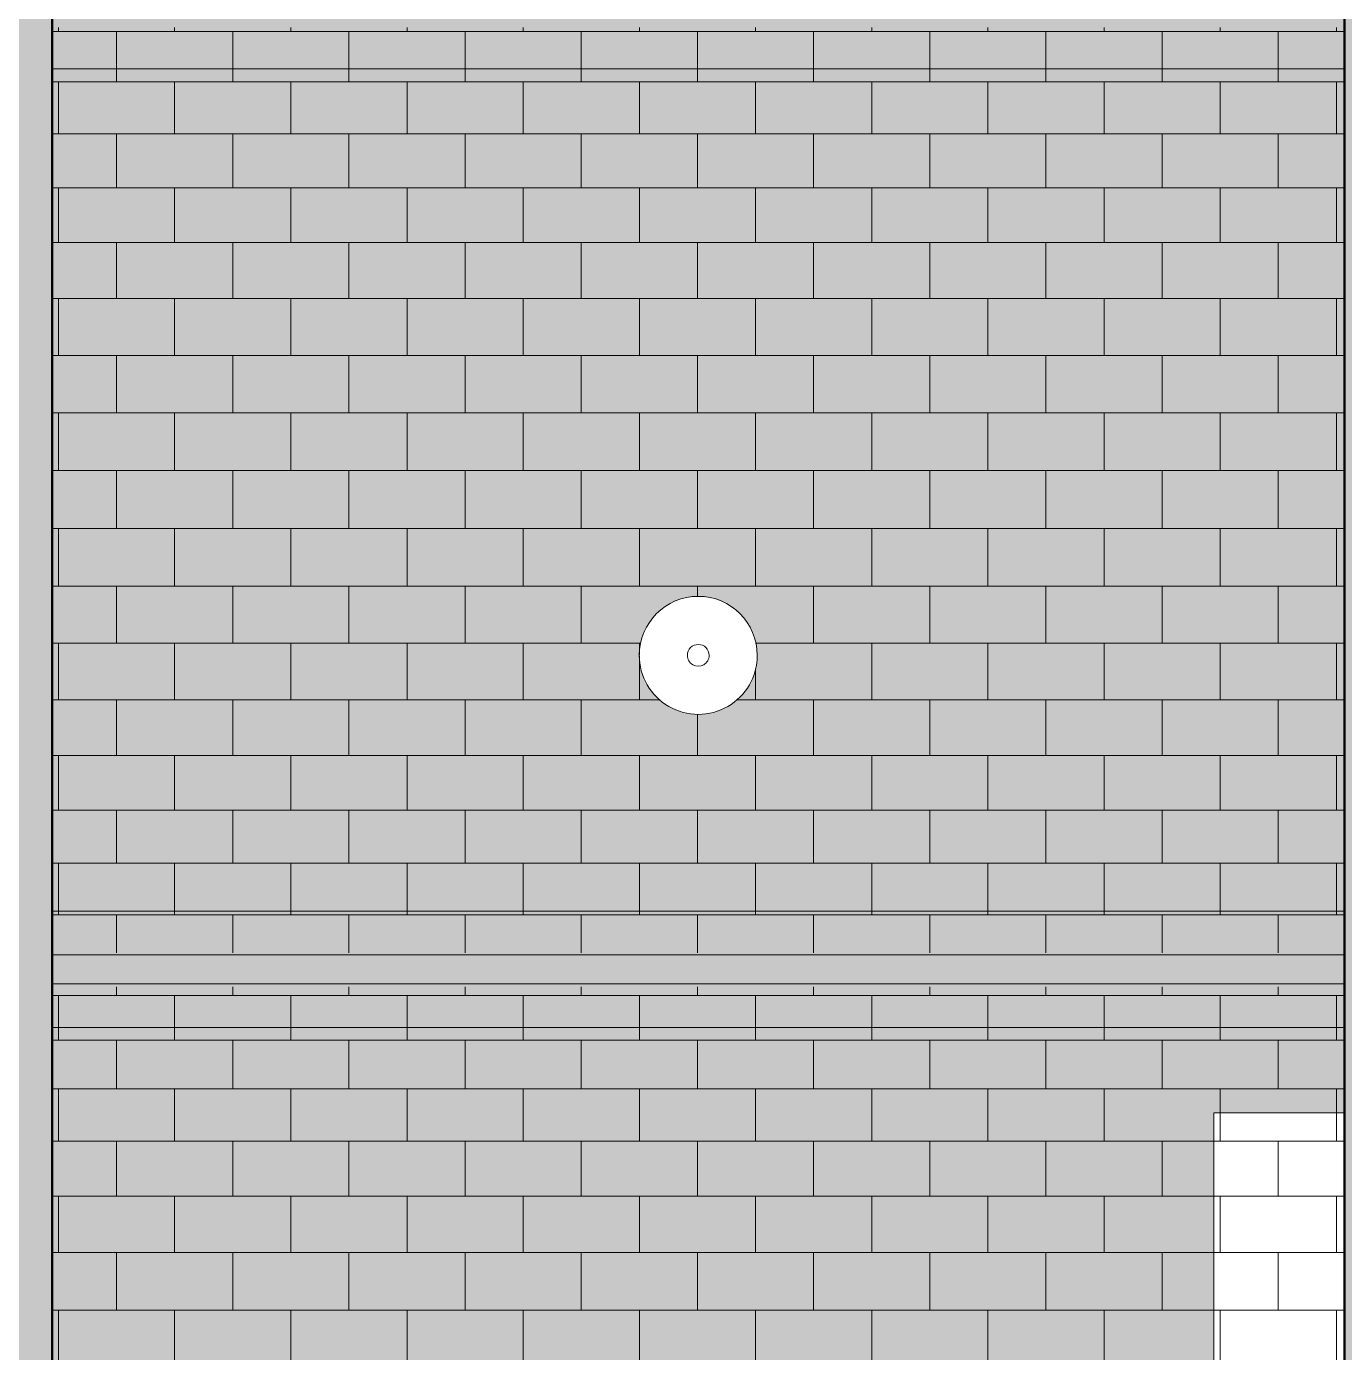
# Model space of a CAD drawing. Header units: inches. Extents: x -956 to 966, y -1111 to 895.
# Drawn here: x -301.7 to -211, y -525.6 to -434.3 of the extents above; entities that cross this region are included whole.
import ezdxf

# ---------------------------------------------------------------- set-up
doc = ezdxf.new("R2010")
doc.units = ezdxf.units.IN
doc.header["$MEASUREMENT"] = 0
for name, color, linetype, lineweight in [('A-CLNG', 13, 'Continuous', 13), ('A-CLNG-PATT', 13, 'Continuous', 13), ('A-GENM', 13, 'Continuous', 13), ('A-WALL-PATT', 111, 'Continuous', 13), ('E-LITE-EQPM', 33, 'Continuous', 9), ('I-WALL', 2, 'Continuous', 13)]:
    doc.layers.add(name, color=color, linetype=linetype, lineweight=lineweight)

# ---------------------------------------------------------------- blocks, each defined once
blk = doc.blocks.new('FP_1_43-7TH FLOOR TELECOM OVERHEAD ROUTING PLAN')
at = {"layer": 'A-CLNG-PATT', "color": 50}
for p, q in [((-299.534, -434.398), (-299.534, -434.657)), ((-291.534, -434.398), (-291.534, -434.657)), ((-283.534, -434.398), (-283.534, -434.657)), ((-275.534, -434.398), (-275.534, -434.657)), ((-267.534, -434.398), (-267.534, -434.657)), ((-259.534, -434.398), (-259.534, -434.657)), ((-251.534, -434.398), (-251.534, -434.657)), ((-243.534, -434.398), (-243.534, -434.657)), ((-235.534, -434.398), (-235.534, -434.657)), ((-227.534, -434.398), (-227.534, -434.657)), ((-219.534, -434.398), (-219.534, -434.657)), ((-211.534, -434.398), (-211.534, -434.657)), ((-299.977, -434.657), (-210.977, -434.657)), ((-295.534, -434.657), (-295.534, -437.244)), ((-287.534, -434.657), (-287.534, -437.244)), ((-279.534, -434.657), (-279.534, -437.244)), ((-271.534, -434.657), (-271.534, -437.244)), ((-263.534, -434.657), (-263.534, -437.244)), ((-255.534, -434.657), (-255.534, -437.244)), ((-247.534, -434.657), (-247.534, -437.244)), ((-239.534, -434.657), (-239.534, -437.244)), ((-231.534, -434.657), (-231.534, -437.244)), ((-223.534, -434.657), (-223.534, -437.244)), ((-215.534, -434.657), (-215.534, -437.244)), ((-295.534, -437.244), (-295.534, -438.13)), ((-287.534, -437.244), (-287.534, -438.13)), ((-279.534, -437.244), (-279.534, -438.13)), ((-271.534, -437.244), (-271.534, -438.13)), ((-263.534, -437.244), (-263.534, -438.13)), ((-255.534, -437.244), (-255.534, -438.13)), ((-247.534, -437.244), (-247.534, -438.13)), ((-239.534, -437.244), (-239.534, -438.13)), ((-231.534, -437.244), (-231.534, -438.13)), ((-223.534, -437.244), (-223.534, -438.13)), ((-215.534, -437.244), (-215.534, -438.13)), ((-299.977, -438.13), (-210.977, -438.13)), ((-299.534, -438.13), (-299.534, -441.721)), ((-291.534, -438.13), (-291.534, -441.721)), ((-283.534, -438.13), (-283.534, -441.721)), ((-275.534, -438.13), (-275.534, -441.721)), ((-267.534, -438.13), (-267.534, -441.721)), ((-259.534, -438.13), (-259.534, -441.721)), ((-251.534, -438.13), (-251.534, -441.721)), ((-243.534, -438.13), (-243.534, -441.721)), ((-235.534, -438.13), (-235.534, -441.721)), ((-227.534, -438.13), (-227.534, -441.721)), ((-219.534, -438.13), (-219.534, -441.721)), ((-211.534, -438.13), (-211.534, -441.721)), ((-299.977, -441.721), (-210.977, -441.721)), ((-295.534, -441.721), (-295.534, -445.417)), ((-287.534, -441.721), (-287.534, -445.417)), ((-279.534, -441.721), (-279.534, -445.417)), ((-271.534, -441.721), (-271.534, -445.417)), ((-263.534, -441.721), (-263.534, -445.417)), ((-255.534, -441.721), (-255.534, -445.417)), ((-247.534, -441.721), (-247.534, -445.417)), ((-239.534, -441.721), (-239.534, -445.417)), ((-231.534, -441.721), (-231.534, -445.417)), ((-223.534, -441.721), (-223.534, -445.417)), ((-215.534, -441.721), (-215.534, -445.417)), ((-299.977, -445.417), (-210.977, -445.417)), ((-299.534, -445.417), (-299.534, -449.201)), ((-291.534, -445.417), (-291.534, -449.201)), ((-283.534, -445.417), (-283.534, -449.201)), ((-275.534, -445.417), (-275.534, -449.201)), ((-267.534, -445.417), (-267.534, -449.201)), ((-259.534, -445.417), (-259.534, -449.201)), ((-251.534, -445.417), (-251.534, -449.201)), ((-243.534, -445.417), (-243.534, -449.201)), ((-235.534, -445.417), (-235.534, -449.201)), ((-227.534, -445.417), (-227.534, -449.201)), ((-219.534, -445.417), (-219.534, -449.201)), ((-211.534, -445.417), (-211.534, -449.201)), ((-299.977, -449.201), (-210.977, -449.201)), ((-295.534, -449.201), (-295.534, -453.057)), ((-287.534, -449.201), (-287.534, -453.057)), ((-279.534, -449.201), (-279.534, -453.057)), ((-271.534, -449.201), (-271.534, -453.057)), ((-263.534, -449.201), (-263.534, -453.057)), ((-255.534, -449.201), (-255.534, -453.057)), ((-247.534, -449.201), (-247.534, -453.057)), ((-239.534, -449.201), (-239.534, -453.057)), ((-231.534, -449.201), (-231.534, -453.057)), ((-223.534, -449.201), (-223.534, -453.057)), ((-215.534, -449.201), (-215.534, -453.057)), ((-299.977, -453.057), (-210.977, -453.057)), ((-299.534, -453.057), (-299.534, -456.969)), ((-291.534, -453.057), (-291.534, -456.969)), ((-283.534, -453.057), (-283.534, -456.969)), ((-275.534, -453.057), (-275.534, -456.969)), ((-267.534, -453.057), (-267.534, -456.969)), ((-259.534, -453.057), (-259.534, -456.969)), ((-251.534, -453.057), (-251.534, -456.969)), ((-243.534, -453.057), (-243.534, -456.969)), ((-235.534, -453.057), (-235.534, -456.969)), ((-227.534, -453.057), (-227.534, -456.969)), ((-219.534, -453.057), (-219.534, -456.969)), ((-211.534, -453.057), (-211.534, -456.969)), ((-299.977, -456.969), (-210.977, -456.969)), ((-295.534, -456.969), (-295.534, -460.921)), ((-287.534, -456.969), (-287.534, -460.921)), ((-279.534, -456.969), (-279.534, -460.921)), ((-271.534, -456.969), (-271.534, -460.921)), ((-263.534, -456.969), (-263.534, -460.921)), ((-255.534, -456.969), (-255.534, -460.921)), ((-247.534, -456.969), (-247.534, -460.921)), ((-239.534, -456.969), (-239.534, -460.921)), ((-231.534, -456.969), (-231.534, -460.921)), ((-223.534, -456.969), (-223.534, -460.921)), ((-215.534, -456.969), (-215.534, -460.921)), ((-299.977, -460.921), (-210.977, -460.921)), ((-299.534, -460.921), (-299.534, -464.895)), ((-291.534, -460.921), (-291.534, -464.895)), ((-283.534, -460.921), (-283.534, -464.895)), ((-275.534, -460.921), (-275.534, -464.895)), ((-267.534, -460.921), (-267.534, -464.895)), ((-259.534, -460.921), (-259.534, -464.895)), ((-251.534, -460.921), (-251.534, -464.895)), ((-243.534, -460.921), (-243.534, -464.895)), ((-235.534, -460.921), (-235.534, -464.895)), ((-227.534, -460.921), (-227.534, -464.895)), ((-219.534, -460.921), (-219.534, -464.895)), ((-211.534, -460.921), (-211.534, -464.895)), ((-299.977, -464.895), (-210.977, -464.895)), ((-295.534, -464.895), (-295.534, -468.875)), ((-287.534, -464.895), (-287.534, -468.875)), ((-279.534, -464.895), (-279.534, -468.875)), ((-271.534, -464.895), (-271.534, -468.875)), ((-263.534, -464.895), (-263.534, -468.875)), ((-255.534, -464.895), (-255.534, -468.875)), ((-247.534, -464.895), (-247.534, -468.875)), ((-239.534, -464.895), (-239.534, -468.875)), ((-231.534, -464.895), (-231.534, -468.875)), ((-223.534, -464.895), (-223.534, -468.875)), ((-215.534, -464.895), (-215.534, -468.875)), ((-299.977, -468.875), (-210.977, -468.875)), ((-299.534, -468.875), (-299.534, -472.844)), ((-291.534, -468.875), (-291.534, -472.844)), ((-283.534, -468.875), (-283.534, -472.844)), ((-275.534, -468.875), (-275.534, -472.844)), ((-267.534, -468.875), (-267.534, -472.844)), ((-259.534, -468.875), (-259.534, -472.844)), ((-251.534, -468.875), (-251.534, -472.844)), ((-243.534, -468.875), (-243.534, -472.844)), ((-235.534, -468.875), (-235.534, -472.844)), ((-227.534, -468.875), (-227.534, -472.844)), ((-219.534, -468.875), (-219.534, -472.844)), ((-211.534, -468.875), (-211.534, -472.844)), ((-299.977, -472.844), (-210.977, -472.844)), ((-295.534, -472.844), (-295.534, -476.784)), ((-287.534, -472.844), (-287.534, -476.784)), ((-279.534, -472.844), (-279.534, -476.784)), ((-271.534, -472.844), (-271.534, -476.784)), ((-263.534, -472.844), (-263.534, -476.784)), ((-255.534, -472.844), (-255.534, -473.564)), ((-247.534, -472.844), (-247.534, -476.784)), ((-239.534, -472.844), (-239.534, -476.784)), ((-231.534, -472.844), (-231.534, -476.784)), ((-223.534, -472.844), (-223.534, -476.784)), ((-215.534, -472.844), (-215.534, -476.784)), ((-299.977, -476.784), (-259.43, -476.784)), ((-299.534, -476.784), (-299.534, -480.68)), ((-291.534, -476.784), (-291.534, -480.68)), ((-283.534, -476.784), (-283.534, -480.68)), ((-275.534, -476.784), (-275.534, -480.68)), ((-267.534, -476.784), (-267.534, -480.68)), ((-259.534, -476.784), (-259.534, -477.575)), ((-251.525, -476.784), (-210.977, -476.784)), ((-243.534, -476.784), (-243.534, -480.68)), ((-235.534, -476.784), (-235.534, -480.68)), ((-227.534, -476.784), (-227.534, -480.68)), ((-219.534, -476.784), (-219.534, -480.68)), ((-211.534, -476.784), (-211.534, -480.68)), ((-259.534, -477.663), (-259.534, -480.68)), ((-251.534, -478.525), (-251.534, -480.68)), ((-299.977, -480.68), (-258.104, -480.68)), ((-295.534, -480.68), (-295.534, -484.515)), ((-287.534, -480.68), (-287.534, -484.515)), ((-279.534, -480.68), (-279.534, -484.515)), ((-271.534, -480.68), (-271.534, -484.515)), ((-263.534, -480.68), (-263.534, -484.515)), ((-252.85, -480.68), (-210.977, -480.68)), ((-247.534, -480.68), (-247.534, -484.515)), ((-239.534, -480.68), (-239.534, -484.515)), ((-231.534, -480.68), (-231.534, -484.515)), ((-223.534, -480.68), (-223.534, -484.515)), ((-215.534, -480.68), (-215.534, -484.515)), ((-255.534, -481.667), (-255.534, -484.515)), ((-299.977, -484.515), (-210.977, -484.515)), ((-299.534, -484.515), (-299.534, -488.272)), ((-291.534, -484.515), (-291.534, -488.272)), ((-283.534, -484.515), (-283.534, -488.272)), ((-275.534, -484.515), (-275.534, -488.272)), ((-267.534, -484.515), (-267.534, -488.272)), ((-259.534, -484.515), (-259.534, -488.272)), ((-251.534, -484.515), (-251.534, -488.272)), ((-243.534, -484.515), (-243.534, -488.272)), ((-235.534, -484.515), (-235.534, -488.272)), ((-227.534, -484.515), (-227.534, -488.272)), ((-219.534, -484.515), (-219.534, -488.272)), ((-211.534, -484.515), (-211.534, -488.272)), ((-299.977, -488.272), (-210.977, -488.272)), ((-295.534, -488.272), (-295.534, -491.936)), ((-287.534, -488.272), (-287.534, -491.936)), ((-279.534, -488.272), (-279.534, -491.936)), ((-271.534, -488.272), (-271.534, -491.936)), ((-263.534, -488.272), (-263.534, -491.936)), ((-255.534, -488.272), (-255.534, -491.936)), ((-247.534, -488.272), (-247.534, -491.936)), ((-239.534, -488.272), (-239.534, -491.936)), ((-231.534, -488.272), (-231.534, -491.936)), ((-223.534, -488.272), (-223.534, -491.936)), ((-215.534, -488.272), (-215.534, -491.936)), ((-299.977, -491.936), (-210.977, -491.936)), ((-299.534, -491.936), (-299.534, -495.244)), ((-291.534, -491.936), (-291.534, -495.244)), ((-283.534, -491.936), (-283.534, -495.244)), ((-275.534, -491.936), (-275.534, -495.244)), ((-267.534, -491.936), (-267.534, -495.244)), ((-259.534, -491.936), (-259.534, -495.244)), ((-251.534, -491.936), (-251.534, -495.244)), ((-243.534, -491.936), (-243.534, -495.244)), ((-235.534, -491.936), (-235.534, -495.244)), ((-227.534, -491.936), (-227.534, -495.244)), ((-219.534, -491.936), (-219.534, -495.244)), ((-211.534, -491.936), (-211.534, -495.244)), ((-299.977, -495.491), (-210.977, -495.491)), ((-299.534, -495.244), (-299.534, -495.491)), ((-295.534, -495.491), (-295.534, -498.091)), ((-291.534, -495.244), (-291.534, -495.491)), ((-287.534, -495.491), (-287.534, -498.091)), ((-283.534, -495.244), (-283.534, -495.491)), ((-279.534, -495.491), (-279.534, -498.091)), ((-275.534, -495.244), (-275.534, -495.491)), ((-271.534, -495.491), (-271.534, -498.091)), ((-267.534, -495.244), (-267.534, -495.491)), ((-263.534, -495.491), (-263.534, -498.091)), ((-259.534, -495.244), (-259.534, -495.491)), ((-255.534, -495.491), (-255.534, -498.091)), ((-251.534, -495.244), (-251.534, -495.491)), ((-247.534, -495.491), (-247.534, -498.091)), ((-243.534, -495.244), (-243.534, -495.491)), ((-239.534, -495.491), (-239.534, -498.091)), ((-235.534, -495.244), (-235.534, -495.491)), ((-231.534, -495.491), (-231.534, -498.091)), ((-227.534, -495.244), (-227.534, -495.491)), ((-223.534, -495.491), (-223.534, -498.091)), ((-219.534, -495.244), (-219.534, -495.491)), ((-215.534, -495.491), (-215.534, -498.091)), ((-211.534, -495.244), (-211.534, -495.491))]:
    blk.add_line(p, q, dxfattribs=at)
blk = doc.blocks.new('FP_1_44-7TH FLOOR TELECOM OVERHEAD ROUTING PLAN')
at = {"layer": 'A-CLNG-PATT', "color": 50}
for p, q in [((-299.977, -501.039), (-210.977, -501.039)), ((-299.534, -501.039), (-299.534, -502.536)), ((-295.534, -500.449), (-295.534, -501.039)), ((-291.534, -501.039), (-291.534, -502.536)), ((-287.534, -500.449), (-287.534, -501.039)), ((-283.534, -501.039), (-283.534, -502.536)), ((-279.534, -500.449), (-279.534, -501.039)), ((-275.534, -501.039), (-275.534, -502.536)), ((-271.534, -500.449), (-271.534, -501.039)), ((-267.534, -501.039), (-267.534, -502.536)), ((-263.534, -500.449), (-263.534, -501.039)), ((-259.534, -501.039), (-259.534, -502.536)), ((-255.534, -500.449), (-255.534, -501.039)), ((-251.534, -501.039), (-251.534, -502.536)), ((-247.534, -500.449), (-247.534, -501.039)), ((-243.534, -501.039), (-243.534, -502.536)), ((-239.534, -500.449), (-239.534, -501.039)), ((-235.534, -501.039), (-235.534, -502.536)), ((-231.534, -500.449), (-231.534, -501.039)), ((-227.534, -501.039), (-227.534, -502.536)), ((-223.534, -500.449), (-223.534, -501.039)), ((-219.534, -501.039), (-219.534, -502.536)), ((-215.534, -500.449), (-215.534, -501.039)), ((-211.534, -501.039), (-211.534, -502.536)), ((-299.534, -502.536), (-299.534, -503.244)), ((-291.534, -502.536), (-291.534, -503.244)), ((-283.534, -502.536), (-283.534, -503.244)), ((-275.534, -502.536), (-275.534, -503.244)), ((-267.534, -502.536), (-267.534, -503.244)), ((-259.534, -502.536), (-259.534, -503.244)), ((-251.534, -502.536), (-251.534, -503.244)), ((-243.534, -502.536), (-243.534, -503.244)), ((-235.534, -502.536), (-235.534, -503.244)), ((-227.534, -502.536), (-227.534, -503.244)), ((-219.534, -502.536), (-219.534, -503.244)), ((-211.534, -502.536), (-211.534, -503.244)), ((-299.534, -503.244), (-299.534, -504.112)), ((-291.534, -503.244), (-291.534, -504.112)), ((-283.534, -503.244), (-283.534, -504.112)), ((-275.534, -503.244), (-275.534, -504.112)), ((-267.534, -503.244), (-267.534, -504.112)), ((-259.534, -503.244), (-259.534, -504.112)), ((-251.534, -503.244), (-251.534, -504.112)), ((-243.534, -503.244), (-243.534, -504.112)), ((-235.534, -503.244), (-235.534, -504.112)), ((-227.534, -503.244), (-227.534, -504.112)), ((-219.534, -503.244), (-219.534, -504.112)), ((-211.534, -503.244), (-211.534, -504.112)), ((-299.977, -504.112), (-210.977, -504.112)), ((-295.534, -504.112), (-295.534, -505.761)), ((-287.534, -504.112), (-287.534, -505.761)), ((-279.534, -504.112), (-279.534, -505.761)), ((-271.534, -504.112), (-271.534, -505.761)), ((-263.534, -504.112), (-263.534, -505.761)), ((-255.534, -504.112), (-255.534, -505.761)), ((-247.534, -504.112), (-247.534, -505.761)), ((-239.534, -504.112), (-239.534, -505.761)), ((-231.534, -504.112), (-231.534, -505.761)), ((-223.534, -504.112), (-223.534, -505.761)), ((-215.534, -504.112), (-215.534, -505.761)), ((-295.534, -505.761), (-295.534, -507.475)), ((-287.534, -505.761), (-287.534, -507.475)), ((-279.534, -505.761), (-279.534, -507.475)), ((-271.534, -505.761), (-271.534, -507.475)), ((-263.534, -505.761), (-263.534, -507.475)), ((-255.534, -505.761), (-255.534, -507.475)), ((-247.534, -505.761), (-247.534, -507.475)), ((-239.534, -505.761), (-239.534, -507.475)), ((-231.534, -505.761), (-231.534, -507.475)), ((-223.534, -505.761), (-223.534, -507.475)), ((-215.534, -505.761), (-215.534, -507.475)), ((-299.977, -507.475), (-210.977, -507.475)), ((-299.534, -507.475), (-299.534, -509.248)), ((-291.534, -507.475), (-291.534, -509.248)), ((-283.534, -507.475), (-283.534, -509.248)), ((-275.534, -507.475), (-275.534, -509.248)), ((-267.534, -507.475), (-267.534, -509.248)), ((-259.534, -507.475), (-259.534, -509.248)), ((-251.534, -507.475), (-251.534, -509.248)), ((-243.534, -507.475), (-243.534, -509.248)), ((-235.534, -507.475), (-235.534, -509.248)), ((-227.534, -507.475), (-227.534, -509.248)), ((-219.534, -507.475), (-219.534, -509.119)), ((-211.534, -507.475), (-211.534, -509.119)), ((-299.534, -509.248), (-299.534, -511.073)), ((-291.534, -509.248), (-291.534, -511.073)), ((-283.534, -509.248), (-283.534, -511.073)), ((-275.534, -509.248), (-275.534, -511.073)), ((-267.534, -509.248), (-267.534, -511.073)), ((-259.534, -509.248), (-259.534, -511.073)), ((-251.534, -509.248), (-251.534, -511.073)), ((-243.534, -509.248), (-243.534, -511.073)), ((-235.534, -509.248), (-235.534, -511.073)), ((-227.534, -509.248), (-227.534, -511.073)), ((-299.977, -511.073), (-219.977, -511.073)), ((-295.534, -511.073), (-295.534, -512.943)), ((-287.534, -511.073), (-287.534, -512.943)), ((-279.534, -511.073), (-279.534, -512.943)), ((-271.534, -511.073), (-271.534, -512.943)), ((-263.534, -511.073), (-263.534, -512.943)), ((-255.534, -511.073), (-255.534, -512.943)), ((-247.534, -511.073), (-247.534, -512.943)), ((-239.534, -511.073), (-239.534, -512.943)), ((-231.534, -511.073), (-231.534, -512.943)), ((-223.534, -511.073), (-223.534, -512.943)), ((-295.534, -512.943), (-295.534, -514.85)), ((-287.534, -512.943), (-287.534, -514.85)), ((-279.534, -512.943), (-279.534, -514.85)), ((-271.534, -512.943), (-271.534, -514.85)), ((-263.534, -512.943), (-263.534, -514.85)), ((-255.534, -512.943), (-255.534, -514.85)), ((-247.534, -512.943), (-247.534, -514.85)), ((-239.534, -512.943), (-239.534, -514.85)), ((-231.534, -512.943), (-231.534, -514.85)), ((-223.534, -512.943), (-223.534, -514.85)), ((-299.977, -514.85), (-219.977, -514.85)), ((-299.534, -514.85), (-299.534, -516.787)), ((-291.534, -514.85), (-291.534, -516.787)), ((-283.534, -514.85), (-283.534, -516.787)), ((-275.534, -514.85), (-275.534, -516.787)), ((-267.534, -514.85), (-267.534, -516.787)), ((-259.534, -514.85), (-259.534, -516.787)), ((-251.534, -514.85), (-251.534, -516.787)), ((-243.534, -514.85), (-243.534, -516.787)), ((-235.534, -514.85), (-235.534, -516.787)), ((-227.534, -514.85), (-227.534, -516.787)), ((-299.534, -516.787), (-299.534, -518.746)), ((-291.534, -516.787), (-291.534, -518.746)), ((-283.534, -516.787), (-283.534, -518.746)), ((-275.534, -516.787), (-275.534, -518.746)), ((-267.534, -516.787), (-267.534, -518.746)), ((-259.534, -516.787), (-259.534, -518.746)), ((-251.534, -516.787), (-251.534, -518.746)), ((-243.534, -516.787), (-243.534, -518.746)), ((-235.534, -516.787), (-235.534, -518.746)), ((-227.534, -516.787), (-227.534, -518.746)), ((-299.977, -518.746), (-219.977, -518.746)), ((-295.534, -518.746), (-295.534, -520.72)), ((-287.534, -518.746), (-287.534, -520.72)), ((-279.534, -518.746), (-279.534, -520.72)), ((-271.534, -518.746), (-271.534, -520.72)), ((-263.534, -518.746), (-263.534, -520.72)), ((-255.534, -518.746), (-255.534, -520.72)), ((-247.534, -518.746), (-247.534, -520.72)), ((-239.534, -518.746), (-239.534, -520.72)), ((-231.534, -518.746), (-231.534, -520.72)), ((-223.534, -518.746), (-223.534, -520.72)), ((-295.534, -520.72), (-295.534, -522.701)), ((-287.534, -520.72), (-287.534, -522.701)), ((-279.534, -520.72), (-279.534, -522.701)), ((-271.534, -520.72), (-271.534, -522.701)), ((-263.534, -520.72), (-263.534, -522.701)), ((-255.534, -520.72), (-255.534, -522.701)), ((-247.534, -520.72), (-247.534, -522.701)), ((-239.534, -520.72), (-239.534, -522.701)), ((-231.534, -520.72), (-231.534, -522.701)), ((-223.534, -520.72), (-223.534, -522.701)), ((-299.977, -522.701), (-219.977, -522.701)), ((-299.534, -522.701), (-299.534, -524.681)), ((-291.534, -522.701), (-291.534, -524.681)), ((-283.534, -522.701), (-283.534, -524.681)), ((-275.534, -522.701), (-275.534, -524.681)), ((-267.534, -522.701), (-267.534, -524.681)), ((-259.534, -522.701), (-259.534, -524.681)), ((-251.534, -522.701), (-251.534, -524.681)), ((-243.534, -522.701), (-243.534, -524.681)), ((-235.534, -522.701), (-235.534, -524.681)), ((-227.534, -522.701), (-227.534, -524.681)), ((-299.534, -524.681), (-299.534, -526.651)), ((-291.534, -524.681), (-291.534, -526.651)), ((-283.534, -524.681), (-283.534, -526.651)), ((-275.534, -524.681), (-275.534, -526.651)), ((-267.534, -524.681), (-267.534, -526.651)), ((-259.534, -524.681), (-259.534, -526.651)), ((-251.534, -524.681), (-251.534, -526.651)), ((-243.534, -524.681), (-243.534, -526.651)), ((-235.534, -524.681), (-235.534, -526.651)), ((-227.534, -524.681), (-227.534, -526.651))]:
    blk.add_line(p, q, dxfattribs=at)
at = {"layer": 'A-CLNG-PATT', "color": 253}
for p, q in [((-219.534, -509.119), (-219.534, -509.248)), ((-219.534, -509.248), (-219.534, -511.073)), ((-211.534, -509.119), (-211.534, -509.248)), ((-211.534, -509.248), (-211.534, -511.073)), ((-219.977, -511.073), (-210.977, -511.073)), ((-215.534, -511.073), (-215.534, -512.943)), ((-215.534, -512.943), (-215.534, -514.85)), ((-219.977, -514.85), (-210.977, -514.85)), ((-219.534, -514.85), (-219.534, -516.787)), ((-211.534, -514.85), (-211.534, -516.787)), ((-219.534, -516.787), (-219.534, -518.746)), ((-211.534, -516.787), (-211.534, -518.746)), ((-219.977, -518.746), (-210.977, -518.746)), ((-215.534, -518.746), (-215.534, -520.72)), ((-215.534, -520.72), (-215.534, -522.701)), ((-219.977, -522.701), (-210.977, -522.701)), ((-219.534, -522.701), (-219.534, -524.681)), ((-211.534, -522.701), (-211.534, -524.681)), ((-219.534, -524.681), (-219.534, -526.651)), ((-211.534, -524.681), (-211.534, -526.651))]:
    blk.add_line(p, q, dxfattribs=at)
blk = doc.blocks.new('7th Floor Vault1 - 7th Floor Vault-3159684-7TH FLOOR TELECOM OVERHEAD ROUTING PLAN')
at = {"layer": 'A-CLNG', "color": 10, "lineweight": 9}
for p, q in [((-210.977, -437.244), (-299.977, -437.244)), ((-210.977, -437.244), (-299.977, -437.244)), ((-210.977, -495.244), (-299.977, -495.244)), ((-210.977, -495.244), (-299.977, -495.244)), ((-210.977, -498.244), (-299.977, -498.244)), ((-210.977, -500.244), (-299.977, -500.244)), ((-210.977, -503.244), (-299.977, -503.244)), ((-210.977, -503.244), (-299.977, -503.244))]:
    blk.add_line(p, q, dxfattribs=at)
at = {"layer": 'A-CLNG', "color": 9, "lineweight": 9}
for name in ['FP_1_43-7TH FLOOR TELECOM OVERHEAD ROUTING PLAN', 'FP_1_44-7TH FLOOR TELECOM OVERHEAD ROUTING PLAN']:
    blk.add_blockref(name, (0, 0), dxfattribs=at)
blk = doc.blocks.new('Lighting-Pendant-ConTech_Lighting-CL8 - Not A Type - Load Type Catalog-2619578-7TH FLOOR TELECOM OVERHEAD ROUTING PLAN')
at = {"layer": 'A-GENM', "color": 9, "lineweight": 9}
for start, end in [(360, 180), (180, 360)]:
    blk.add_arc((0, 0), 0.75, start, end, dxfattribs=at)
at = {"layer": 'E-LITE-EQPM', "color": 9}
for start, end in [(360, 180), (180, 360)]:
    blk.add_arc((0, 0), 4.063, start, end, dxfattribs=at)

msp = doc.modelspace()

# ---------------------------------------------------------------- hatches: boundary and pattern name
at = {"layer": 'A-CLNG-PATT'}
h = msp.add_hatch(dxfattribs=at)
h.set_pattern_fill('FP1_12', color=253, style=0, pattern_type=2)
h.set_pattern_definition([(0, (0, 0), (30.72, 7.68), [1.267, -21.773, 1.267, -21.773, -122.88]), (0, (0, 0), (30.72, 7.68), [-46.08, 1.267, -44.813, 1.267, -21.773, -53.76]), (0, (0, 0), (30.72, 7.68), [-115.2, 1.267, -14.093, 1.267, -37.133]), (120, (11.52, 3.84), (-22.011075, 22.7643), [1.267, -21.773, 1.267, -21.773, -122.88]), (120, (11.52, 3.84), (-22.011075, 22.7643), [-46.08, 1.267, -44.813, 1.267, -21.773, -53.76]), (120, (11.52, 3.84), (-22.011075, 22.7643), [-115.2, 1.267, -14.093, 1.267, -37.133]), (240, (15.36, 19.2), (-8.708925, -30.4443), [1.267, -21.773, 1.267, -21.773, -122.88]), (240, (15.36, 19.2), (-8.708925, -30.4443), [-46.08, 1.267, -44.813, 1.267, -21.773, -53.76]), (240, (15.36, 19.2), (-8.708925, -30.4443), [-115.2, 1.267, -14.093, 1.267, -37.133])])
h.paths.add_polyline_path([(-294.343, -537.619), (-227.977, -537.619), (-227.977, -527.619), (-219.977, -527.619), (-219.977, -509.119), (-210.977, -509.119), (-210.977, -364.182), (-211.977, -364.182), (-211.977, -243.369), (-299.977, -243.369), (-299.977, -537.619)], flags=0)
h.paths.add_polyline_path([(-606.227, -537.619), (-602.07, -537.619), (-602.07, -532.869), (-606.227, -532.869), (-606.227, -535.369)], flags=0)
h.paths.add_polyline_path([(-561.643, -537.619), (-356.477, -537.619), (-356.477, -525.619), (-323.977, -525.619), (-323.977, -537.619), (-305.352, -537.619), (-305.352, -525.369), (-321.352, -525.369), (-321.352, -427.369), (-305.352, -427.369), (-305.352, -243.369), (-386.837, -243.369), (-386.837, -318.612), (-390.837, -318.612), (-390.837, -243.369), (-496.9, -243.369), (-496.9, -318.612), (-500.9, -318.612), (-500.9, -243.369), (-562.04, -243.369), (-562.04, -427.369), (-500.9, -427.369), (-500.9, -402.612), (-496.9, -402.612), (-496.9, -427.369), (-390.837, -427.369), (-390.837, -402.612), (-386.837, -402.612), (-386.837, -427.369), (-370.04, -427.369), (-370.04, -525.369), (-578.04, -525.369), (-578.04, -243.369), (-578.352, -243.369), (-578.352, -528.619), (-563.477, -528.619), (-563.477, -537.619)], flags=0)
h.paths.add_polyline_path([(-567.727, -537.619), (-567.727, -532.869), (-578.07, -532.869), (-578.07, -537.619), (-572.477, -537.619)], flags=0)
h.paths.add_polyline_path([(-352.227, -537.619), (-349.477, -537.619), (-349.477, -529.869), (-352.227, -529.869), (-352.227, -536.609)], flags=0)
h.paths.add_polyline_path([(-680.443, -535.369), (-610.477, -535.369), (-610.477, -528.619), (-583.227, -528.619), (-583.227, -526.619), (-662.915, -526.619), (-662.915, -498.612), (-665.797, -498.612), (-665.797, -402.612), (-661.797, -402.612), (-661.797, -428.619), (-583.227, -428.619), (-583.227, -422.619), (-598.915, -422.619), (-598.915, -386.619), (-662.915, -386.619), (-662.915, -318.612), (-665.797, -318.612), (-665.797, -243.369), (-666.352, -243.369), (-666.352, -246.619), (-730.352, -246.619), (-730.352, -243.369), (-762.352, -243.369), (-762.352, -246.619), (-771.86, -246.619), (-771.86, -288.619), (-694.915, -288.619), (-694.915, -386.619), (-790.915, -386.619), (-790.915, -288.619), (-775.86, -288.619), (-775.86, -246.619), (-842.352, -246.619), (-842.352, -243.369), (-853.352, -243.369), (-853.352, -535.369), (-710.143, -535.369)], flags=0)
h.paths.add_polyline_path([(-834.852, -526.619), (-850.852, -526.619), (-850.852, -428.619), (-706.852, -428.619), (-706.852, -526.619), (-828.943, -526.619)], flags=0)
h.paths.add_polyline_path([(-255.477, -481.682), (-256.529, -481.543), (-257.508, -481.138), (-258.35, -480.492), (-258.995, -479.651), (-259.401, -478.671), (-259.54, -477.619), (-259.401, -476.568), (-258.995, -475.588), (-258.35, -474.747), (-257.508, -474.101), (-256.529, -473.695), (-255.477, -473.557), (-254.426, -473.695), (-253.446, -474.101), (-252.604, -474.747), (-251.959, -475.588), (-251.553, -476.568), (-251.415, -477.619), (-251.553, -478.671), (-251.959, -479.651), (-252.604, -480.492), (-253.446, -481.138), (-254.426, -481.543)], flags=0)
h.paths.add_polyline_path([(-255.477, -421.682), (-256.529, -421.543), (-257.508, -421.138), (-258.35, -420.492), (-258.995, -419.651), (-259.401, -418.671), (-259.54, -417.619), (-259.401, -416.568), (-258.995, -415.588), (-258.35, -414.747), (-257.508, -414.101), (-256.529, -413.695), (-255.477, -413.557), (-254.426, -413.695), (-253.446, -414.101), (-252.604, -414.747), (-251.959, -415.588), (-251.553, -416.568), (-251.415, -417.619), (-251.553, -418.671), (-251.959, -419.651), (-252.604, -420.492), (-253.446, -421.138), (-254.426, -421.543)], flags=0)
h.paths.add_polyline_path([(-255.477, -361.682), (-256.529, -361.543), (-257.508, -361.138), (-258.35, -360.492), (-258.995, -359.651), (-259.401, -358.671), (-259.54, -357.619), (-259.401, -356.568), (-258.995, -355.588), (-258.35, -354.747), (-257.508, -354.101), (-256.529, -353.695), (-255.477, -353.557), (-254.426, -353.695), (-253.446, -354.101), (-252.604, -354.747), (-251.959, -355.588), (-251.553, -356.568), (-251.415, -357.619), (-251.553, -358.671), (-251.959, -359.651), (-252.604, -360.492), (-253.446, -361.138), (-254.426, -361.543)], flags=0)
h.paths.add_polyline_path([(-255.477, -301.682), (-256.529, -301.543), (-257.508, -301.138), (-258.35, -300.492), (-258.995, -299.651), (-259.401, -298.671), (-259.54, -297.619), (-259.401, -296.568), (-258.995, -295.588), (-258.35, -294.747), (-257.508, -294.101), (-256.529, -293.695), (-255.477, -293.557), (-254.426, -293.695), (-253.446, -294.101), (-252.604, -294.747), (-251.959, -295.588), (-251.553, -296.568), (-251.415, -297.619), (-251.553, -298.671), (-251.959, -299.651), (-252.604, -300.492), (-253.446, -301.138), (-254.426, -301.543)], flags=0)
h.paths.add_polyline_path([(-661.797, -288.619), (-598.915, -288.619), (-598.915, -252.619), (-583.227, -252.619), (-583.227, -243.369), (-661.797, -243.369), (-661.797, -282.193)], flags=0)
h.paths.add_polyline_path([(-258.35, -241.119), (-257.532, -241.119), (-258.35, -240.492), (-258.995, -239.651), (-259.401, -238.671), (-259.54, -237.619), (-259.401, -236.568), (-258.995, -235.588), (-258.35, -234.747), (-257.508, -234.101), (-256.529, -233.695), (-255.477, -233.557), (-254.426, -233.695), (-253.446, -234.101), (-252.604, -234.747), (-251.959, -235.588), (-251.553, -236.568), (-251.415, -237.619), (-251.553, -238.671), (-251.959, -239.651), (-252.604, -240.492), (-253.422, -241.119), (-211.977, -241.119), (-211.977, -209.619), (-299.977, -209.619), (-299.977, -241.119), (-258.995, -241.119)], flags=0)
h.paths.add_polyline_path([(-578.352, -241.119), (-578.04, -241.119), (-578.04, -231.369), (-562.04, -231.369), (-562.04, -241.119), (-500.9, -241.119), (-500.9, -222.612), (-496.9, -222.612), (-496.9, -241.119), (-390.837, -241.119), (-390.837, -222.612), (-386.837, -222.612), (-386.837, -241.119), (-305.352, -241.119), (-305.352, -209.619), (-363.102, -209.619), (-363.102, -212.619), (-337.602, -212.619), (-337.602, -238.119), (-363.102, -238.119), (-363.102, -213.619), (-559.102, -213.619), (-559.102, -209.619), (-578.352, -209.619), (-578.352, -235.906)], flags=0)
h.paths.add_polyline_path([(-621.043, -241.119), (-583.227, -241.119), (-583.227, -209.619), (-666.352, -209.619), (-666.352, -241.119), (-665.797, -241.119), (-665.797, -222.612), (-661.797, -222.612), (-661.797, -241.119), (-650.743, -241.119)], flags=0)
h.paths.add_polyline_path([(-842.352, -241.119), (-842.352, -209.619), (-853.352, -209.619), (-853.352, -241.119)], flags=0)
h.paths.add_polyline_path([(-762.352, -241.119), (-730.352, -241.119), (-730.352, -209.619), (-762.352, -209.619), (-762.352, -222.785)], flags=0)
h.paths.add_polyline_path([(-578.352, -207.369), (-559.102, -207.369), (-559.102, -197.619), (-578.352, -197.619), (-578.352, -202.982)], flags=0)
h.paths.add_polyline_path([(-363.102, -207.369), (-305.352, -207.369), (-305.352, -197.619), (-363.102, -197.619), (-363.102, -202.982)], flags=0)
h.paths.add_polyline_path([(-294.343, -207.369), (-211.977, -207.369), (-211.977, -186.244), (-210.977, -186.244), (-210.977, -48.369), (45.273, -48.369), (45.273, -53.619), (99.273, -53.619), (99.273, -48.369), (317.043, -48.369), (317.043, 11.881), (228.203, 11.881), (228.203, 5.388), (224.203, 5.388), (224.203, 11.881), (-11.797, 11.881), (-11.797, 5.388), (-15.797, 5.388), (-15.797, 11.881), (-363.102, 11.881), (-363.102, 37.381), (-340.476, 37.381), (-340.476, 40.381), (-412.797, 40.381), (-412.797, 8.881), (-336.957, 8.839), (-336.957, 6.631), (-412.797, 6.631), (-412.797, 5.388), (-416.797, 5.388), (-416.797, 6.631), (-532.797, 6.631), (-532.797, 5.388), (-536.797, 5.388), (-536.797, 6.631), (-652.797, 6.631), (-652.797, 5.388), (-656.797, 5.388), (-656.797, 6.631), (-772.86, 6.631), (-772.86, 5.388), (-776.86, 5.388), (-776.86, 6.631), (-853.352, 6.631), (-853.352, -192.244), (-838.915, -192.244), (-838.915, -190.244), (-318.915, -190.244), (-318.915, -192.244), (-299.977, -192.244), (-299.977, -207.369)], flags=0)
h.paths.add_polyline_path([(-583.227, -207.369), (-583.227, -197.619), (-666.352, -197.619), (-666.352, -207.369), (-591.343, -207.369)], flags=0)
h.paths.add_polyline_path([(-853.352, -207.369), (-842.352, -207.369), (-842.352, -197.619), (-853.352, -197.619), (-853.352, -202.982)], flags=0)
h.paths.add_polyline_path([(-739.843, -207.369), (-730.352, -207.369), (-730.352, -197.619), (-762.352, -197.619), (-762.352, -207.369)], flags=0)
h.paths.add_polyline_path([(-772.922, -162.612), (-776.797, -162.612), (-776.797, -66.612), (-772.797, -66.612), (-772.797, -162.612)], flags=0)
h.paths.add_polyline_path([(-532.922, -162.612), (-536.797, -162.612), (-536.797, -66.612), (-532.797, -66.612), (-532.797, -162.612)], flags=0)
h.paths.add_polyline_path([(-656.797, -162.612), (-656.797, -66.612), (-652.797, -66.612), (-652.797, -162.612), (-656.672, -162.612)], flags=0)
h.paths.add_polyline_path([(-416.797, -162.612), (-416.797, -66.612), (-412.797, -66.612), (-412.797, -162.612), (-416.672, -162.612)], flags=0)
h.paths.add_polyline_path([(-280.923, -162.612), (-284.797, -162.612), (-284.797, -66.612), (-280.797, -66.612), (-280.797, -162.612), (-280.922, -162.612)], flags=0)
h.paths.add_polyline_path([(-769.543, 8.881), (-656.797, 8.881), (-656.797, 40.381), (-772.86, 40.381), (-772.86, 8.881)], flags=0)
h.paths.add_polyline_path([(-621.043, 8.881), (-536.797, 8.881), (-536.797, 40.381), (-652.797, 40.381), (-652.797, 8.881), (-650.743, 8.881)], flags=0)
h.paths.add_polyline_path([(-776.86, 8.881), (-776.86, 40.381), (-853.352, 40.381), (-853.352, 8.881), (-799.243, 8.881)], flags=0)
h.paths.add_polyline_path([(-416.797, 8.881), (-416.797, 40.381), (-532.797, 40.381), (-532.797, 8.881), (-442.843, 8.881)], flags=0)
h.paths.add_polyline_path([(121.457, 14.131), (224.203, 14.131), (224.203, 35.131), (116.898, 35.131), (116.898, 14.131)], flags=0)
h.paths.add_polyline_path([(62.057, 14.131), (91.398, 14.131), (91.398, 35.131), (-11.797, 35.131), (-11.797, 14.131), (32.357, 14.131)], flags=0)
h.paths.add_polyline_path([(-95.081, 14.131), (-15.797, 14.131), (-15.797, 35.131), (-95.081, 35.131), (-95.081, 27.068), (-124.331, 27.068), (-124.331, 14.131), (-116.143, 14.131)], flags=0)
h.paths.add_polyline_path([(228.203, 14.131), (317.043, 14.131), (317.043, 35.131), (228.203, 35.131), (228.203, 34.651)], flags=0)
h.paths.add_polyline_path([(-335.101, 17.256), (-335.101, 41.506), (-335.601, 41.506), (-335.601, 17.256)], flags=0)
h.paths.add_polyline_path([(94.523, 34.256), (114.648, 34.256), (114.648, 35.131), (93.648, 35.131), (93.648, 34.256)], flags=0)
h.paths.add_polyline_path([(240.257, 37.381), (317.043, 37.381), (317.043, 58.256), (315.043, 58.256), (315.043, 261.881), (228.203, 261.881), (228.203, 173.388), (224.203, 173.388), (224.203, 261.881), (-11.797, 261.881), (-11.797, 173.388), (-15.797, 173.388), (-15.797, 261.881), (-95.081, 261.881), (-95.081, 225.068), (-94.331, 225.048), (-94.331, 126.068), (-95.081, 126.068), (-95.081, 37.381), (-15.797, 37.381), (-15.797, 101.388), (-11.797, 101.388), (-11.797, 37.381), (224.203, 37.381), (224.203, 101.388), (228.203, 101.388), (228.203, 37.381)], flags=0)
h.paths.add_polyline_path([(-412.797, 42.631), (-340.476, 42.631), (-340.476, 256.631), (-412.797, 256.631), (-412.797, 173.388), (-416.797, 173.388), (-416.797, 256.631), (-532.797, 256.631), (-532.797, 173.388), (-536.797, 173.388), (-536.797, 256.631), (-652.797, 256.631), (-652.797, 173.388), (-656.797, 173.388), (-656.797, 256.631), (-772.797, 256.631), (-772.797, 173.388), (-776.797, 173.388), (-776.797, 256.631), (-853.352, 256.631), (-853.352, 42.631), (-776.86, 42.631), (-776.86, 101.388), (-772.86, 101.388), (-772.86, 42.631), (-656.797, 42.631), (-656.797, 101.388), (-652.797, 101.388), (-652.797, 42.631), (-536.797, 42.631), (-536.797, 101.388), (-532.797, 101.388), (-532.797, 42.631), (-416.797, 42.631), (-416.797, 101.388), (-412.797, 101.388), (-412.797, 74.256)], flags=0)
h.paths.add_polyline_path([(108.078, 52.388), (104.203, 52.388), (104.203, 100.388), (108.203, 100.388), (108.203, 52.388)], flags=0)
h.paths.add_polyline_path([(106.607, 173.388), (104.203, 173.388), (104.203, 221.388), (108.203, 221.388), (108.203, 173.388), (108.078, 173.388)], flags=0)
h.paths.add_polyline_path([(-652.797, 258.881), (-536.797, 258.881), (-536.797, 269.388), (-532.797, 269.388), (-532.797, 258.881), (-416.797, 258.881), (-416.797, 269.388), (-412.797, 269.388), (-412.797, 258.881), (-340.476, 258.881), (-340.476, 261.881), (-363.102, 261.881), (-363.102, 287.381), (-340.476, 287.381), (-340.476, 290.381), (-853.352, 290.381), (-853.352, 258.881), (-776.797, 258.881), (-776.797, 269.388), (-772.797, 269.388), (-772.797, 258.881), (-656.797, 258.881), (-656.797, 269.388), (-652.797, 269.388), (-652.797, 269.263)], flags=0)
h.paths.add_polyline_path([(-27.043, 264.131), (-15.797, 264.131), (-15.797, 269.388), (-11.797, 269.388), (-11.797, 264.131), (93.044, 264.131), (93.044, 285.131), (-95.081, 285.131), (-95.081, 264.131), (-48.944, 264.131)], flags=0)
h.paths.add_polyline_path([(315.043, 264.131), (315.043, 285.131), (116.898, 285.131), (116.898, 264.131), (224.203, 264.131), (224.203, 269.388), (228.203, 269.388), (228.203, 264.131), (299.657, 264.131)], flags=0)
h.paths.add_polyline_path([(-55.953, 287.381), (315.043, 287.381), (315.043, 490.256), (317.043, 490.256), (317.043, 506.506), (-95.081, 506.506), (-95.081, 423.068), (-94.331, 423.048), (-94.331, 324.068), (-95.081, 324.068), (-95.081, 287.381), (-56.743, 287.381)], flags=0)
h.paths.add_polyline_path([(-383.443, 292.631), (-340.476, 292.631), (-340.486, 506.506), (-853.352, 506.506), (-853.352, 292.631), (-413.143, 292.631)], flags=0)
h.paths.add_polyline_path([(-772.923, 341.388), (-776.797, 341.388), (-776.797, 437.388), (-772.797, 437.388), (-772.797, 341.388), (-772.922, 341.388)], flags=0)
h.paths.add_polyline_path([(-656.797, 341.388), (-656.797, 437.388), (-652.797, 437.388), (-652.797, 341.388), (-656.672, 341.388)], flags=0)
h.paths.add_polyline_path([(-536.672, 341.388), (-536.797, 341.388), (-536.797, 437.388), (-532.797, 437.388), (-532.797, 341.388), (-532.923, 341.388)], flags=0)
h.paths.add_polyline_path([(-416.797, 341.388), (-416.797, 437.388), (-412.797, 437.388), (-412.797, 341.388), (-416.672, 341.388)], flags=0)
h.paths.add_polyline_path([(108.203, 343.857), (104.203, 343.857), (104.203, 439.857), (108.203, 439.857), (108.203, 343.982)], flags=0)
h.paths.add_polyline_path([(-11.923, 343.857), (-15.797, 343.857), (-15.797, 439.857), (-11.797, 439.857), (-11.797, 343.857), (-11.922, 343.857)], flags=0)
h.paths.add_polyline_path([(224.203, 343.857), (224.203, 439.857), (228.203, 439.857), (228.203, 343.857), (224.328, 343.857)], flags=0)
h.paths.add_polyline_path([(306.401, 508.756), (317.043, 508.756), (317.043, 537.381), (407.035, 537.381), (407.035, 540.381), (228.203, 540.381), (228.203, 511.857), (224.203, 511.857), (224.203, 540.381), (-11.797, 540.381), (-11.797, 511.857), (-15.797, 511.857), (-15.797, 540.381), (-412.797, 540.381), (-412.797, 509.388), (-416.797, 509.388), (-416.797, 540.381), (-532.797, 540.381), (-532.797, 509.388), (-536.797, 509.388), (-536.797, 540.381), (-652.797, 540.381), (-652.797, 509.388), (-656.797, 509.388), (-656.797, 540.381), (-772.86, 540.381), (-772.86, 509.388), (-776.86, 509.388), (-776.86, 540.381), (-853.352, 540.381), (-853.352, 508.756), (-340.476, 508.756), (-340.476, 511.881), (-363.102, 511.881), (-363.102, 537.381), (-129.706, 537.381), (-129.706, 536.381), (-124.331, 536.381), (-124.331, 522.068), (-95.081, 522.068), (-95.081, 508.756), (299.657, 508.756)], flags=0)
h.paths.add_polyline_path([(93.648, 511.881), (91.398, 511.881), (91.398, 537.381), (116.898, 537.381), (116.898, 511.881), (114.648, 511.881)], flags=0)
h.paths.add_polyline_path([(589.872, 537.381), (589.872, 540.381), (555.535, 540.381), (555.535, 537.381), (581.807, 537.381)], flags=0)
h.paths.add_polyline_path([(294.266, 542.631), (407.035, 542.631), (407.035, 567.381), (464.203, 567.381), (464.203, 607.862), (468.203, 607.862), (468.203, 567.381), (554.203, 567.381), (554.203, 607.862), (558.203, 607.862), (558.203, 559.862), (555.535, 559.862), (555.535, 542.631), (589.872, 542.631), (589.872, 797.381), (-167.831, 797.381), (-167.831, 645.006), (-334.831, 645.006), (-334.831, 797.381), (-851.352, 797.381), (-851.352, 795.381), (-853.352, 795.381), (-853.352, 542.631), (-776.86, 542.631), (-776.86, 605.388), (-772.86, 605.388), (-772.86, 542.631), (-656.797, 542.631), (-656.797, 605.388), (-652.797, 605.388), (-652.797, 542.631), (-536.797, 542.631), (-536.797, 605.388), (-532.797, 605.388), (-532.797, 542.631), (-416.797, 542.631), (-416.797, 605.388), (-412.797, 605.388), (-412.797, 542.631), (-15.797, 542.631), (-15.797, 607.857), (-11.797, 607.857), (-11.797, 542.631), (224.203, 542.631), (224.203, 607.857), (228.203, 607.857), (228.203, 542.631), (269.957, 542.631)], flags=0)
h.paths.add_polyline_path([(-251.797, 559.857), (-255.797, 559.857), (-255.797, 607.857), (-251.797, 607.857), (-251.797, 559.982)], flags=0)
h.paths.add_polyline_path([(-131.797, 559.857), (-135.797, 559.857), (-135.797, 607.857), (-131.797, 607.857), (-131.797, 559.982)], flags=0)
h.paths.add_polyline_path([(104.328, 559.857), (104.203, 559.857), (104.203, 607.857), (108.203, 607.857), (108.203, 559.857), (106.607, 559.857)], flags=0)
h.paths.add_polyline_path([(344.203, 559.862), (344.203, 607.862), (348.203, 607.862), (348.203, 559.862), (344.328, 559.862)], flags=0)
h.paths.add_polyline_path([(-776.797, 677.388), (-776.797, 773.388), (-772.797, 773.388), (-772.797, 677.388), (-776.672, 677.388)], flags=0)
h.paths.add_polyline_path([(-656.672, 677.388), (-656.797, 677.388), (-656.797, 773.388), (-652.797, 773.388), (-652.797, 677.388), (-652.923, 677.388)], flags=0)
h.paths.add_polyline_path([(-536.672, 677.388), (-536.797, 677.388), (-536.797, 773.388), (-532.797, 773.388), (-532.797, 677.388), (-532.923, 677.388)], flags=0)
h.paths.add_polyline_path([(-416.672, 679.857), (-416.797, 679.857), (-416.797, 775.857), (-412.797, 775.857), (-412.797, 679.857), (-413.143, 679.857)], flags=0)
h.paths.add_polyline_path([(-135.672, 679.857), (-135.797, 679.857), (-135.797, 775.857), (-131.797, 775.857), (-131.797, 679.857), (-131.923, 679.857)], flags=0)
h.paths.add_polyline_path([(-11.922, 679.857), (-15.797, 679.857), (-15.797, 775.857), (-11.797, 775.857), (-11.797, 679.857)], flags=0)
h.paths.add_polyline_path([(106.607, 679.857), (104.203, 679.857), (104.203, 775.857), (108.203, 775.857), (108.203, 679.857), (108.078, 679.857)], flags=0)
h.paths.add_polyline_path([(228.077, 679.857), (224.203, 679.857), (224.203, 775.857), (228.203, 775.857), (228.203, 679.857), (228.078, 679.857)], flags=0)
h.paths.add_polyline_path([(348.077, 679.857), (344.203, 679.857), (344.203, 775.857), (348.203, 775.857), (348.203, 679.857), (348.078, 679.857)], flags=0)
h.paths.add_polyline_path([(464.203, 679.857), (464.203, 775.857), (468.203, 775.857), (468.203, 679.857), (464.328, 679.857)], flags=0)
h.paths.add_polyline_path([(-848.933, 741.358), (-848.943, 741.358), (-848.933, 789.358), (-848.487, 789.358), (-848.496, 741.358), (-848.893, 741.358)], flags=0)
at = {"layer": 'A-WALL-PATT'}
h = msp.add_hatch(color=253, dxfattribs=at)
h.paths.add_polyline_path([(-305.352, -537.619), (-299.977, -537.619), (-299.977, -282.619), (-305.352, -282.619), (-305.352, -525.369)], flags=0)
h.paths.add_polyline_path([(-305.352, -242.619), (-299.977, -242.588), (-299.977, -192.244), (-305.352, -192.244), (-305.352, -242.588)], flags=0)
h = msp.add_hatch(color=253, dxfattribs=at)
h.paths.add_polyline_path([(-206.102, -537.619), (-206.102, -409.494), (-210.977, -409.494), (-210.977, -537.619)], flags=0)
h.paths.add_polyline_path([(-206.102, -369.494), (-206.102, -361.744), (-210.977, -361.744), (-210.977, -369.494)], flags=0)

# ---------------------------------------------------------------- linework, layer by layer
at = {"layer": 'A-CLNG', "color": 50}
for p, q in [((-210.977, -437.244), (-210.977, -429.244)), ((-210.977, -495.244), (-210.977, -437.244)), ((-210.977, -503.244), (-210.977, -495.244)), ((-210.977, -509.119), (-210.977, -503.244)), ((-219.977, -527.619), (-219.977, -509.119)), ((-219.977, -509.119), (-210.977, -509.119))]:
    msp.add_line(p, q, dxfattribs=at)
at = {"layer": 'A-CLNG', "color": 253}
for p, q in [((-210.977, -509.119), (-219.977, -509.119)), ((-219.977, -509.119), (-219.977, -527.619))]:
    msp.add_line(p, q, dxfattribs=at)
at = {"layer": 'I-WALL', "color": 133, "lineweight": 50}
for p, q in [((-299.977, -282.619), (-299.977, -537.619)), ((-210.977, -537.619), (-210.977, -409.494))]:
    msp.add_line(p, q, dxfattribs=at)

# ---------------------------------------------------------------- block references
at = {"layer": 'A-CLNG', "color": 9, "lineweight": 9}
msp.add_blockref('7th Floor Vault1 - 7th Floor Vault-3159684-7TH FLOOR TELECOM OVERHEAD ROUTING PLAN', (0, 0), dxfattribs=at)
at = {"layer": 'E-LITE-EQPM', "color": 9, "extrusion": (0, 0, -1), "rotation": 180}
msp.add_blockref('Lighting-Pendant-ConTech_Lighting-CL8 - Not A Type - Load Type Catalog-2619578-7TH FLOOR TELECOM OVERHEAD ROUTING PLAN', (255.477, -477.619), dxfattribs=at)

doc.saveas('drawing.dxf')
